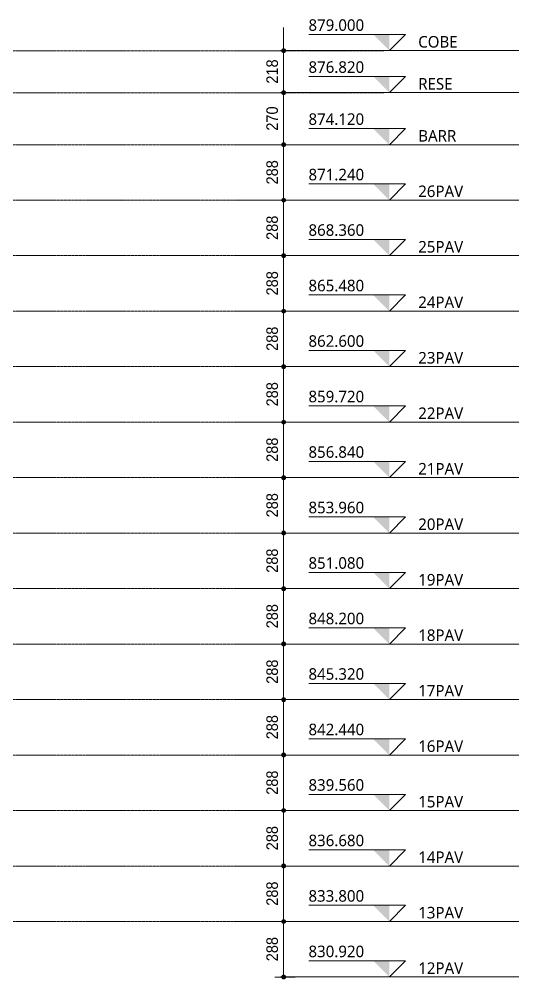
# Model space of a CAD drawing. Header units: centimetres. Extents: x -1984 to 34419, y -3196 to 88064.
# Drawn here: x 31572 to 34167, y 83103 to 88064 of the extents above; entities that cross this region are included whole.
import ezdxf

# ---------------------------------------------------------------- set-up
doc = ezdxf.new("R2010")
doc.units = ezdxf.units.CM
doc.linetypes.add('Centro', pattern=[3.175, 0.635, -0.47625, 1.5875, -0.47625])
for name, color, linetype, lineweight in [('A-ANNO-DIMS', 7, 'Continuous', 9), ('A-ANNO-DIMS-400', 7, 'Continuous', 9), ('A-FLOR-LEVL', 7, 'Continuous', 9)]:
    doc.layers.add(name, color=color, linetype=linetype, lineweight=lineweight)
doc.styles.add('Arial_4', font='arial.ttf', dxfattribs={"width": 0.9, "height": 60})
doc.styles.add('Gadugi_7', font='gadugi.ttf', dxfattribs={"height": 60})
doc.dimstyles.new('PED_1_5mm_ESQ_4', dxfattribs={"dimscale": 30.48, "dimtxt": 61.215564, "dimasz": 2.624672, "dimexe": 1.968504, "dimexo": 1.968504, "dimgap": 0.393701, "dimtad": 1, "dimdec": 1, "dimrnd": 0.5, "dimdsep": 46, "dimtxsty": 'Arial_4', "dimblk1": 'DOTSMALL', "dimblk2": 'DOTSMALL', "dimsah": 1, "dimcen": 0.09, "dimdle": 3.937008, "dimazin": 0, "dimtfac": 1, "dimtdec": 4, "dimtix": 1, "dimtmove": 0, "dimatfit": 3, "dimfxl": 1, "dimtvp": 1, "dimtolj": 1, "dimtzin": 0, "dimarcsym": 2})

# ---------------------------------------------------------------- blocks, each defined once
blk = doc.blocks.new('Nível - NÍVEL - CORTE ESQUEMÁTICO-903305-CT F 002 - CRT ESQ')
at = {"layer": 'A-FLOR-LEVL'}
blk.add_hatch(color=256, dxfattribs=at).paths.add_polyline_path([(3332.7, 79594.1), (3332.7, 79510.1), (3248.6, 79594.1)], flags=0)
for p, q in [((2914.4, 79594.1), (3416.7, 79594.1)), ((3332.7, 79510.1), (3416.7, 79594.1)), ((2768.3, 79510.1), (4005.3, 79510.1))]:
    blk.add_line(p, q, dxfattribs=at)
blk = doc.blocks.new('DIMBLOCK350-CT F 002 - CRT ESQ')
at = {"layer": 'A-ANNO-DIMS-400'}
h = blk.add_hatch(color=256, dxfattribs=at)
edge = h.paths.add_edge_path(flags=0)
edge.add_arc((32945.5, 87900), 10, 0, 360)
h = blk.add_hatch(color=256, dxfattribs=at)
edge = h.paths.add_edge_path(flags=0)
edge.add_arc((32945.5, 87682), 10, 0, 360)
for p, q in [((32945.5, 88020), (32945.5, 87682)), ((32899.7, 87900), (33005.5, 87900)), ((32945.5, 87900), (32899.7, 87900)), ((32899.7, 87682), (33005.5, 87682)), ((32945.5, 87682), (32899.7, 87682))]:
    blk.add_line(p, q, dxfattribs=at)
for centre in [(32945.5, 87900), (32945.5, 87682)]:
    blk.add_circle(centre, 10, dxfattribs=at)
at = {"layer": 'A-ANNO-DIMS-400', "color": 0, "insert": (32855.6, 87728.8), "char_height": 60, "width": 149.178, "attachment_point": 1, "rotation": 90, "line_spacing_factor": 0.941778, "style": 'Arial_4'}
blk.add_mtext('218', dxfattribs=at)
blk = doc.blocks.new('_DotSmall')
at = {"color": 0, "linetype": 'ByBlock', "const_width": 0.5}
blk.add_lwpolyline([(-0.0625, 0, 1), (0.0625, 0, 1)], format="xyb", close=True, dxfattribs=at)
blk = doc.blocks.new('DIMBLOCK351-CT F 002 - CRT ESQ')
at = {"layer": 'A-ANNO-DIMS-400'}
h = blk.add_hatch(color=256, dxfattribs=at)
edge = h.paths.add_edge_path(flags=0)
edge.add_arc((32945.5, 87682), 10, 0, 360)
h = blk.add_hatch(color=256, dxfattribs=at)
edge = h.paths.add_edge_path(flags=0)
edge.add_arc((32945.5, 87412), 10, 0, 360)
for p, q in [((32899.7, 87682), (33005.5, 87682)), ((32945.5, 87682), (32899.7, 87682)), ((32945.5, 87682), (32945.5, 87412)), ((32899.7, 87412), (33005.5, 87412)), ((32945.5, 87412), (32899.7, 87412))]:
    blk.add_line(p, q, dxfattribs=at)
for centre in [(32945.5, 87682), (32945.5, 87412)]:
    blk.add_circle(centre, 10, dxfattribs=at)
at = {"layer": 'A-ANNO-DIMS-400', "color": 0, "insert": (32855.6, 87484.8), "char_height": 60, "width": 149.178, "attachment_point": 1, "rotation": 90, "line_spacing_factor": 0.941778, "style": 'Arial_4'}
blk.add_mtext('270', dxfattribs=at)
blk = doc.blocks.new('DIMBLOCK352-CT F 002 - CRT ESQ')
at = {"layer": 'A-ANNO-DIMS-400'}
h = blk.add_hatch(color=256, dxfattribs=at)
edge = h.paths.add_edge_path(flags=0)
edge.add_arc((32945.5, 87412), 10, 0, 360)
h = blk.add_hatch(color=256, dxfattribs=at)
edge = h.paths.add_edge_path(flags=0)
edge.add_arc((32945.5, 87124), 10, 0, 360)
for p, q in [((32899.7, 87412), (33005.5, 87412)), ((32945.5, 87412), (32899.7, 87412)), ((32945.5, 87412), (32945.5, 87124)), ((32899.7, 87124), (33005.5, 87124)), ((32945.5, 87124), (32899.7, 87124))]:
    blk.add_line(p, q, dxfattribs=at)
for centre in [(32945.5, 87412), (32945.5, 87124)]:
    blk.add_circle(centre, 10, dxfattribs=at)
at = {"layer": 'A-ANNO-DIMS-400', "color": 0, "insert": (32855.6, 87205.8), "char_height": 60, "width": 149.178, "attachment_point": 1, "rotation": 90, "line_spacing_factor": 0.941778, "style": 'Arial_4'}
blk.add_mtext('288', dxfattribs=at)
blk = doc.blocks.new('DIMBLOCK353-CT F 002 - CRT ESQ')
at = {"layer": 'A-ANNO-DIMS-400'}
h = blk.add_hatch(color=256, dxfattribs=at)
edge = h.paths.add_edge_path(flags=0)
edge.add_arc((32945.5, 87124), 10, 0, 360)
h = blk.add_hatch(color=256, dxfattribs=at)
edge = h.paths.add_edge_path(flags=0)
edge.add_arc((32945.5, 86836), 10, 0, 360)
for p, q in [((32899.7, 87124), (33005.5, 87124)), ((32945.5, 87124), (32899.7, 87124)), ((32945.5, 87124), (32945.5, 86836)), ((32899.7, 86836), (33005.5, 86836)), ((32945.5, 86836), (32899.7, 86836))]:
    blk.add_line(p, q, dxfattribs=at)
for centre in [(32945.5, 87124), (32945.5, 86836)]:
    blk.add_circle(centre, 10, dxfattribs=at)
at = {"layer": 'A-ANNO-DIMS-400', "color": 0, "insert": (32855.6, 86917.8), "char_height": 60, "width": 149.178, "attachment_point": 1, "rotation": 90, "line_spacing_factor": 0.941778, "style": 'Arial_4'}
blk.add_mtext('288', dxfattribs=at)
blk = doc.blocks.new('DIMBLOCK354-CT F 002 - CRT ESQ')
at = {"layer": 'A-ANNO-DIMS-400'}
h = blk.add_hatch(color=256, dxfattribs=at)
edge = h.paths.add_edge_path(flags=0)
edge.add_arc((32945.5, 86836), 10, 0, 360)
h = blk.add_hatch(color=256, dxfattribs=at)
edge = h.paths.add_edge_path(flags=0)
edge.add_arc((32945.5, 86548), 10, 0, 360)
for p, q in [((32899.7, 86836), (33005.5, 86836)), ((32945.5, 86836), (32899.7, 86836)), ((32945.5, 86836), (32945.5, 86548)), ((32899.7, 86548), (33005.5, 86548)), ((32945.5, 86548), (32899.7, 86548))]:
    blk.add_line(p, q, dxfattribs=at)
for centre in [(32945.5, 86836), (32945.5, 86548)]:
    blk.add_circle(centre, 10, dxfattribs=at)
at = {"layer": 'A-ANNO-DIMS-400', "color": 0, "insert": (32855.6, 86629.8), "char_height": 60, "width": 149.178, "attachment_point": 1, "rotation": 90, "line_spacing_factor": 0.941778, "style": 'Arial_4'}
blk.add_mtext('288', dxfattribs=at)
blk = doc.blocks.new('DIMBLOCK355-CT F 002 - CRT ESQ')
at = {"layer": 'A-ANNO-DIMS-400'}
h = blk.add_hatch(color=256, dxfattribs=at)
edge = h.paths.add_edge_path(flags=0)
edge.add_arc((32945.5, 86548), 10, 0, 360)
h = blk.add_hatch(color=256, dxfattribs=at)
edge = h.paths.add_edge_path(flags=0)
edge.add_arc((32945.5, 86260), 10, 0, 360)
for p, q in [((32899.7, 86548), (33005.5, 86548)), ((32945.5, 86548), (32899.7, 86548)), ((32945.5, 86548), (32945.5, 86260)), ((32899.7, 86260), (33005.5, 86260)), ((32945.5, 86260), (32899.7, 86260))]:
    blk.add_line(p, q, dxfattribs=at)
for centre in [(32945.5, 86548), (32945.5, 86260)]:
    blk.add_circle(centre, 10, dxfattribs=at)
at = {"layer": 'A-ANNO-DIMS-400', "color": 0, "insert": (32855.6, 86341.8), "char_height": 60, "width": 149.178, "attachment_point": 1, "rotation": 90, "line_spacing_factor": 0.941778, "style": 'Arial_4'}
blk.add_mtext('288', dxfattribs=at)
blk = doc.blocks.new('DIMBLOCK356-CT F 002 - CRT ESQ')
at = {"layer": 'A-ANNO-DIMS-400'}
h = blk.add_hatch(color=256, dxfattribs=at)
edge = h.paths.add_edge_path(flags=0)
edge.add_arc((32945.5, 86260), 10, 0, 360)
h = blk.add_hatch(color=256, dxfattribs=at)
edge = h.paths.add_edge_path(flags=0)
edge.add_arc((32945.5, 85972), 10, 0, 360)
for p, q in [((32899.7, 86260), (33005.5, 86260)), ((32945.5, 86260), (32899.7, 86260)), ((32945.5, 86260), (32945.5, 85972)), ((32899.7, 85972), (33005.5, 85972)), ((32945.5, 85972), (32899.7, 85972))]:
    blk.add_line(p, q, dxfattribs=at)
for centre in [(32945.5, 86260), (32945.5, 85972)]:
    blk.add_circle(centre, 10, dxfattribs=at)
at = {"layer": 'A-ANNO-DIMS-400', "color": 0, "insert": (32855.6, 86053.8), "char_height": 60, "width": 149.178, "attachment_point": 1, "rotation": 90, "line_spacing_factor": 0.941778, "style": 'Arial_4'}
blk.add_mtext('288', dxfattribs=at)
blk = doc.blocks.new('DIMBLOCK357-CT F 002 - CRT ESQ')
at = {"layer": 'A-ANNO-DIMS-400'}
h = blk.add_hatch(color=256, dxfattribs=at)
edge = h.paths.add_edge_path(flags=0)
edge.add_arc((32945.5, 85972), 10, 0, 360)
h = blk.add_hatch(color=256, dxfattribs=at)
edge = h.paths.add_edge_path(flags=0)
edge.add_arc((32945.5, 85684), 10, 0, 360)
for p, q in [((32899.7, 85972), (33005.5, 85972)), ((32945.5, 85972), (32899.7, 85972)), ((32945.5, 85972), (32945.5, 85684)), ((32899.7, 85684), (33005.5, 85684)), ((32945.5, 85684), (32899.7, 85684))]:
    blk.add_line(p, q, dxfattribs=at)
for centre in [(32945.5, 85972), (32945.5, 85684)]:
    blk.add_circle(centre, 10, dxfattribs=at)
at = {"layer": 'A-ANNO-DIMS-400', "color": 0, "insert": (32855.6, 85765.8), "char_height": 60, "width": 149.178, "attachment_point": 1, "rotation": 90, "line_spacing_factor": 0.941778, "style": 'Arial_4'}
blk.add_mtext('288', dxfattribs=at)
blk = doc.blocks.new('DIMBLOCK358-CT F 002 - CRT ESQ')
at = {"layer": 'A-ANNO-DIMS-400'}
h = blk.add_hatch(color=256, dxfattribs=at)
edge = h.paths.add_edge_path(flags=0)
edge.add_arc((32945.5, 85684), 10, 0, 360)
h = blk.add_hatch(color=256, dxfattribs=at)
edge = h.paths.add_edge_path(flags=0)
edge.add_arc((32945.5, 85396), 10, 0, 360)
for p, q in [((32899.7, 85684), (33005.5, 85684)), ((32945.5, 85684), (32899.7, 85684)), ((32945.5, 85684), (32945.5, 85396)), ((32899.7, 85396), (33005.5, 85396)), ((32945.5, 85396), (32899.7, 85396))]:
    blk.add_line(p, q, dxfattribs=at)
for centre in [(32945.5, 85684), (32945.5, 85396)]:
    blk.add_circle(centre, 10, dxfattribs=at)
at = {"layer": 'A-ANNO-DIMS-400', "color": 0, "insert": (32855.6, 85477.8), "char_height": 60, "width": 149.178, "attachment_point": 1, "rotation": 90, "line_spacing_factor": 0.941778, "style": 'Arial_4'}
blk.add_mtext('288', dxfattribs=at)
blk = doc.blocks.new('DIMBLOCK359-CT F 002 - CRT ESQ')
at = {"layer": 'A-ANNO-DIMS-400'}
h = blk.add_hatch(color=256, dxfattribs=at)
edge = h.paths.add_edge_path(flags=0)
edge.add_arc((32945.5, 85396), 10, 0, 360)
h = blk.add_hatch(color=256, dxfattribs=at)
edge = h.paths.add_edge_path(flags=0)
edge.add_arc((32945.5, 85108), 10, 0, 360)
for p, q in [((32899.7, 85396), (33005.5, 85396)), ((32945.5, 85396), (32899.7, 85396)), ((32945.5, 85396), (32945.5, 85108)), ((32899.7, 85108), (33005.5, 85108)), ((32945.5, 85108), (32899.7, 85108))]:
    blk.add_line(p, q, dxfattribs=at)
for centre in [(32945.5, 85396), (32945.5, 85108)]:
    blk.add_circle(centre, 10, dxfattribs=at)
at = {"layer": 'A-ANNO-DIMS-400', "color": 0, "insert": (32855.6, 85189.8), "char_height": 60, "width": 149.178, "attachment_point": 1, "rotation": 90, "line_spacing_factor": 0.941778, "style": 'Arial_4'}
blk.add_mtext('288', dxfattribs=at)
blk = doc.blocks.new('DIMBLOCK360-CT F 002 - CRT ESQ')
at = {"layer": 'A-ANNO-DIMS-400'}
h = blk.add_hatch(color=256, dxfattribs=at)
edge = h.paths.add_edge_path(flags=0)
edge.add_arc((32945.5, 85108), 10, 0, 360)
h = blk.add_hatch(color=256, dxfattribs=at)
edge = h.paths.add_edge_path(flags=0)
edge.add_arc((32945.5, 84820), 10, 0, 360)
for p, q in [((32899.7, 85108), (33005.5, 85108)), ((32945.5, 85108), (32899.7, 85108)), ((32945.5, 85108), (32945.5, 84820)), ((32899.7, 84820), (33005.5, 84820)), ((32945.5, 84820), (32899.7, 84820))]:
    blk.add_line(p, q, dxfattribs=at)
for centre in [(32945.5, 85108), (32945.5, 84820)]:
    blk.add_circle(centre, 10, dxfattribs=at)
at = {"layer": 'A-ANNO-DIMS-400', "color": 0, "insert": (32855.6, 84901.8), "char_height": 60, "width": 149.178, "attachment_point": 1, "rotation": 90, "line_spacing_factor": 0.941778, "style": 'Arial_4'}
blk.add_mtext('288', dxfattribs=at)
blk = doc.blocks.new('DIMBLOCK361-CT F 002 - CRT ESQ')
at = {"layer": 'A-ANNO-DIMS-400'}
h = blk.add_hatch(color=256, dxfattribs=at)
edge = h.paths.add_edge_path(flags=0)
edge.add_arc((32945.5, 84820), 10, 0, 360)
h = blk.add_hatch(color=256, dxfattribs=at)
edge = h.paths.add_edge_path(flags=0)
edge.add_arc((32945.5, 84532), 10, 0, 360)
for p, q in [((32899.7, 84820), (33005.5, 84820)), ((32945.5, 84820), (32899.7, 84820)), ((32945.5, 84820), (32945.5, 84532)), ((32899.7, 84532), (33005.5, 84532)), ((32945.5, 84532), (32899.7, 84532))]:
    blk.add_line(p, q, dxfattribs=at)
for centre in [(32945.5, 84820), (32945.5, 84532)]:
    blk.add_circle(centre, 10, dxfattribs=at)
at = {"layer": 'A-ANNO-DIMS-400', "color": 0, "insert": (32855.6, 84613.8), "char_height": 60, "width": 149.178, "attachment_point": 1, "rotation": 90, "line_spacing_factor": 0.941778, "style": 'Arial_4'}
blk.add_mtext('288', dxfattribs=at)
blk = doc.blocks.new('DIMBLOCK362-CT F 002 - CRT ESQ')
at = {"layer": 'A-ANNO-DIMS-400'}
h = blk.add_hatch(color=256, dxfattribs=at)
edge = h.paths.add_edge_path(flags=0)
edge.add_arc((32945.5, 84532), 10, 0, 360)
h = blk.add_hatch(color=256, dxfattribs=at)
edge = h.paths.add_edge_path(flags=0)
edge.add_arc((32945.5, 84244), 10, 0, 360)
for p, q in [((32899.7, 84532), (33005.5, 84532)), ((32945.5, 84532), (32899.7, 84532)), ((32945.5, 84532), (32945.5, 84244)), ((32899.7, 84244), (33005.5, 84244)), ((32945.5, 84244), (32899.7, 84244))]:
    blk.add_line(p, q, dxfattribs=at)
for centre in [(32945.5, 84532), (32945.5, 84244)]:
    blk.add_circle(centre, 10, dxfattribs=at)
at = {"layer": 'A-ANNO-DIMS-400', "color": 0, "insert": (32855.6, 84325.8), "char_height": 60, "width": 149.178, "attachment_point": 1, "rotation": 90, "line_spacing_factor": 0.941778, "style": 'Arial_4'}
blk.add_mtext('288', dxfattribs=at)
blk = doc.blocks.new('DIMBLOCK363-CT F 002 - CRT ESQ')
at = {"layer": 'A-ANNO-DIMS-400'}
h = blk.add_hatch(color=256, dxfattribs=at)
edge = h.paths.add_edge_path(flags=0)
edge.add_arc((32945.5, 84244), 10, 0, 360)
h = blk.add_hatch(color=256, dxfattribs=at)
edge = h.paths.add_edge_path(flags=0)
edge.add_arc((32945.5, 83956), 10, 0, 360)
for p, q in [((32899.7, 84244), (33005.5, 84244)), ((32945.5, 84244), (32899.7, 84244)), ((32945.5, 84244), (32945.5, 83956)), ((32899.7, 83956), (33005.5, 83956)), ((32945.5, 83956), (32899.7, 83956))]:
    blk.add_line(p, q, dxfattribs=at)
for centre in [(32945.5, 84244), (32945.5, 83956)]:
    blk.add_circle(centre, 10, dxfattribs=at)
at = {"layer": 'A-ANNO-DIMS-400', "color": 0, "insert": (32855.6, 84037.8), "char_height": 60, "width": 149.178, "attachment_point": 1, "rotation": 90, "line_spacing_factor": 0.941778, "style": 'Arial_4'}
blk.add_mtext('288', dxfattribs=at)
blk = doc.blocks.new('DIMBLOCK364-CT F 002 - CRT ESQ')
at = {"layer": 'A-ANNO-DIMS-400'}
h = blk.add_hatch(color=256, dxfattribs=at)
edge = h.paths.add_edge_path(flags=0)
edge.add_arc((32945.5, 83956), 10, 0, 360)
h = blk.add_hatch(color=256, dxfattribs=at)
edge = h.paths.add_edge_path(flags=0)
edge.add_arc((32945.5, 83668), 10, 0, 360)
for p, q in [((32899.7, 83956), (33005.5, 83956)), ((32945.5, 83956), (32899.7, 83956)), ((32945.5, 83956), (32945.5, 83668)), ((32899.7, 83668), (33005.5, 83668)), ((32945.5, 83668), (32899.7, 83668))]:
    blk.add_line(p, q, dxfattribs=at)
for centre in [(32945.5, 83956), (32945.5, 83668)]:
    blk.add_circle(centre, 10, dxfattribs=at)
at = {"layer": 'A-ANNO-DIMS-400', "color": 0, "insert": (32855.6, 83749.8), "char_height": 60, "width": 149.178, "attachment_point": 1, "rotation": 90, "line_spacing_factor": 0.941778, "style": 'Arial_4'}
blk.add_mtext('288', dxfattribs=at)
blk = doc.blocks.new('DIMBLOCK365-CT F 002 - CRT ESQ')
at = {"layer": 'A-ANNO-DIMS-400'}
h = blk.add_hatch(color=256, dxfattribs=at)
edge = h.paths.add_edge_path(flags=0)
edge.add_arc((32945.5, 83668), 10, 0, 360)
h = blk.add_hatch(color=256, dxfattribs=at)
edge = h.paths.add_edge_path(flags=0)
edge.add_arc((32945.5, 83380), 10, 0, 360)
for p, q in [((32899.7, 83668), (33005.5, 83668)), ((32945.5, 83668), (32899.7, 83668)), ((32945.5, 83668), (32945.5, 83380)), ((32899.7, 83380), (33005.5, 83380)), ((32945.5, 83380), (32899.7, 83380))]:
    blk.add_line(p, q, dxfattribs=at)
for centre in [(32945.5, 83668), (32945.5, 83380)]:
    blk.add_circle(centre, 10, dxfattribs=at)
at = {"layer": 'A-ANNO-DIMS-400', "color": 0, "insert": (32855.6, 83461.8), "char_height": 60, "width": 149.178, "attachment_point": 1, "rotation": 90, "line_spacing_factor": 0.941778, "style": 'Arial_4'}
blk.add_mtext('288', dxfattribs=at)
blk = doc.blocks.new('DIMBLOCK366-CT F 002 - CRT ESQ')
at = {"layer": 'A-ANNO-DIMS-400'}
h = blk.add_hatch(color=256, dxfattribs=at)
edge = h.paths.add_edge_path(flags=0)
edge.add_arc((32945.5, 83380), 10, 0, 360)
h = blk.add_hatch(color=256, dxfattribs=at)
edge = h.paths.add_edge_path(flags=0)
edge.add_arc((32945.5, 83092), 10, 0, 360)
for p, q in [((32899.7, 83380), (33005.5, 83380)), ((32945.5, 83380), (32899.7, 83380)), ((32945.5, 83380), (32945.5, 83092)), ((32899.7, 83092), (33005.5, 83092)), ((32945.5, 83092), (32899.7, 83092))]:
    blk.add_line(p, q, dxfattribs=at)
for centre in [(32945.5, 83380), (32945.5, 83092)]:
    blk.add_circle(centre, 10, dxfattribs=at)
at = {"layer": 'A-ANNO-DIMS-400', "color": 0, "insert": (32855.6, 83173.8), "char_height": 60, "width": 149.178, "attachment_point": 1, "rotation": 90, "line_spacing_factor": 0.941778, "style": 'Arial_4'}
blk.add_mtext('288', dxfattribs=at)

msp = doc.modelspace()

# ---------------------------------------------------------------- linework, layer by layer
at = {"layer": 'A-FLOR-LEVL', "linetype": 'Centro'}
for p, q in [((27916.13, 87900), (33464.7, 87900)), ((27916.13, 87682), (33464.7, 87682)), ((27916.13, 87412), (33464.7, 87412)), ((27916.13, 87124), (33464.7, 87124)), ((27916.13, 86836), (33464.7, 86836)), ((27916.13, 86548), (33464.7, 86548)), ((27916.13, 86260), (33464.7, 86260)), ((27916.13, 85972), (33464.7, 85972)), ((27916.13, 85684), (33464.7, 85684)), ((27916.13, 85396), (33464.7, 85396)), ((27916.13, 85108), (33464.7, 85108)), ((27916.13, 84820), (33464.7, 84820)), ((27916.13, 84532), (33464.7, 84532)), ((27916.13, 84244), (33464.7, 84244)), ((27916.13, 83956), (33464.7, 83956)), ((27916.13, 83668), (33464.7, 83668)), ((27916.13, 83380), (33464.7, 83380))]:
    msp.add_line(p, q, dxfattribs=at)

# ---------------------------------------------------------------- block references
at = {"layer": 'A-FLOR-LEVL'}
for p in [(30161.43, 8390), (30161.43, 8172), (30161.43, 7902), (30161.43, 7614), (30161.43, 7326), (30161.43, 7038), (30161.43, 6750), (30161.43, 6462), (30161.43, 6174), (30161.43, 5886), (30161.43, 5598), (30161.43, 5310), (30161.43, 5022), (30161.43, 4734), (30161.43, 4446), (30161.43, 4158), (30161.43, 3870), (30161.43, 3582)]:
    msp.add_blockref('Nível - NÍVEL - CORTE ESQUEMÁTICO-903305-CT F 002 - CRT ESQ', p, dxfattribs=at)

# ---------------------------------------------------------------- texts
at = {"layer": 'A-FLOR-LEVL', "char_height": 60, "attachment_point": 1, "style": 'Gadugi_7'}
for s, insert, width in [('879.000', (33074.33, 88062.86), 349.5357), ('COBE', (33644.02, 87976.05), 250.1265), ('876.820', (33074.33, 87844.85), 349.5357), ('RESE', (33644.02, 87758.04), 218.059), ('874.120', (33074.33, 87574.86), 349.5357), ('BARR', (33644.02, 87488.05), 246.9197), ('871.240', (33074.33, 87286.85), 349.5357), ('26PAV', (33644.02, 87200.04), 298.2277), ('868.360', (33074.33, 86998.85), 349.5357), ('25PAV', (33644.02, 86912.04), 298.2277), ('865.480', (33074.33, 86710.85), 349.5357), ('24PAV', (33644.02, 86624.04), 298.2277), ('862.600', (33074.33, 86422.85), 349.5357), ('23PAV', (33644.02, 86336.04), 298.2277), ('859.720', (33074.33, 86134.85), 349.5357), ('22PAV', (33644.02, 86048.04), 298.2277), ('856.840', (33074.33, 85846.85), 349.5357), ('21PAV', (33644.02, 85760.04), 298.2277), ('853.960', (33074.33, 85558.85), 349.5357), ('20PAV', (33644.02, 85472.04), 298.2277), ('851.080', (33074.33, 85270.85), 349.5357), ('19PAV', (33644.02, 85184.04), 298.2277), ('848.200', (33074.33, 84982.85), 349.5357), ('18PAV', (33644.02, 84896.04), 298.2277), ('845.320', (33074.33, 84694.85), 349.5357), ('17PAV', (33644.02, 84608.04), 298.2277), ('842.440', (33074.33, 84406.85), 349.5357), ('16PAV', (33644.02, 84320.04), 298.2277), ('839.560', (33074.33, 84118.85), 349.5357), ('15PAV', (33644.02, 84032.04), 298.2277), ('836.680', (33074.33, 83830.85), 349.5357), ('14PAV', (33644.02, 83744.04), 298.2277), ('833.800', (33074.33, 83542.85), 349.5357), ('13PAV', (33644.02, 83456.04), 298.2277), ('830.920', (33074.33, 83254.85), 349.5357), ('12PAV', (33644.02, 83168.04), 298.2277)]:
    msp.add_mtext(s, dxfattribs=dict(at, insert=insert, width=width))

# ---------------------------------------------------------------- dimensions: what is measured, and where the dimension line sits
at = {"layer": 'A-ANNO-DIMS'}
for base, p1, p2, override, picture, middle in [((32945.53, 87682), (32959.67, 87900), (32959.67, 87682), {"dimpost": '<>', "dimfxl": 218.004}, 'DIMBLOCK350-CT F 002 - CRT ESQ', (32902.9, 87791)), ((32945.53, 87412), (32959.67, 87682), (32959.67, 87412), {"dimpost": '<>', "dimfxl": 269.996}, 'DIMBLOCK351-CT F 002 - CRT ESQ', (32902.9, 87547)), ((32945.53, 87124), (32959.67, 87412), (32959.67, 87124), {"dimpost": '<>', "dimfxl": 288.004}, 'DIMBLOCK352-CT F 002 - CRT ESQ', (32902.9, 87268)), ((32945.53, 86836), (32959.67, 87124), (32959.67, 86836), {"dimpost": '<>', "dimfxl": 288}, 'DIMBLOCK353-CT F 002 - CRT ESQ', (32902.9, 86980)), ((32945.53, 86548), (32959.67, 86836), (32959.67, 86548), {"dimpost": '<>', "dimfxl": 288}, 'DIMBLOCK354-CT F 002 - CRT ESQ', (32902.9, 86692)), ((32945.53, 86260), (32959.67, 86548), (32959.67, 86260), {"dimpost": '<>', "dimfxl": 288}, 'DIMBLOCK355-CT F 002 - CRT ESQ', (32902.9, 86404)), ((32945.53, 85972), (32959.67, 86260), (32959.67, 85972), {"dimpost": '<>', "dimfxl": 288}, 'DIMBLOCK356-CT F 002 - CRT ESQ', (32902.9, 86116)), ((32945.53, 85684), (32959.67, 85972), (32959.67, 85684), {"dimpost": '<>', "dimfxl": 288}, 'DIMBLOCK357-CT F 002 - CRT ESQ', (32902.9, 85828)), ((32945.53, 85396), (32959.67, 85684), (32959.67, 85396), {"dimpost": '<>', "dimfxl": 288}, 'DIMBLOCK358-CT F 002 - CRT ESQ', (32902.9, 85540)), ((32945.53, 85108), (32959.67, 85396), (32959.67, 85108), {"dimpost": '<>', "dimfxl": 288}, 'DIMBLOCK359-CT F 002 - CRT ESQ', (32902.9, 85252)), ((32945.53, 84820), (32959.67, 85108), (32959.67, 84820), {"dimpost": '<>', "dimfxl": 288}, 'DIMBLOCK360-CT F 002 - CRT ESQ', (32902.9, 84964)), ((32945.53, 84532), (32959.67, 84820), (32959.67, 84532), {"dimpost": '<>', "dimfxl": 288}, 'DIMBLOCK361-CT F 002 - CRT ESQ', (32902.9, 84676)), ((32945.53, 84244), (32959.67, 84532), (32959.67, 84244), {"dimpost": '<>', "dimfxl": 288}, 'DIMBLOCK362-CT F 002 - CRT ESQ', (32902.9, 84388)), ((32945.53, 83956), (32959.67, 84244), (32959.67, 83956), {"dimpost": '<>', "dimfxl": 288}, 'DIMBLOCK363-CT F 002 - CRT ESQ', (32902.9, 84100)), ((32945.53, 83668), (32959.67, 83956), (32959.67, 83668), {"dimpost": '<>', "dimfxl": 287.999}, 'DIMBLOCK364-CT F 002 - CRT ESQ', (32902.9, 83812)), ((32945.53, 83380), (32959.67, 83668), (32959.67, 83380), {"dimpost": '<>', "dimfxl": 288}, 'DIMBLOCK365-CT F 002 - CRT ESQ', (32902.9, 83524)), ((32945.53, 83092), (32959.67, 83380), (32959.67, 83092), {"dimpost": '<>', "dimfxl": 288}, 'DIMBLOCK366-CT F 002 - CRT ESQ', (32902.9, 83236))]:
    dim = msp.add_linear_dim(base=base, p1=p1, p2=p2, angle=90, dimstyle='PED_1_5mm_ESQ_4', override=override, dxfattribs=at)
    dim.commit()
    dim.dimension.update_dxf_attribs({"geometry": picture, "text_midpoint": middle})

doc.saveas('drawing.dxf')
